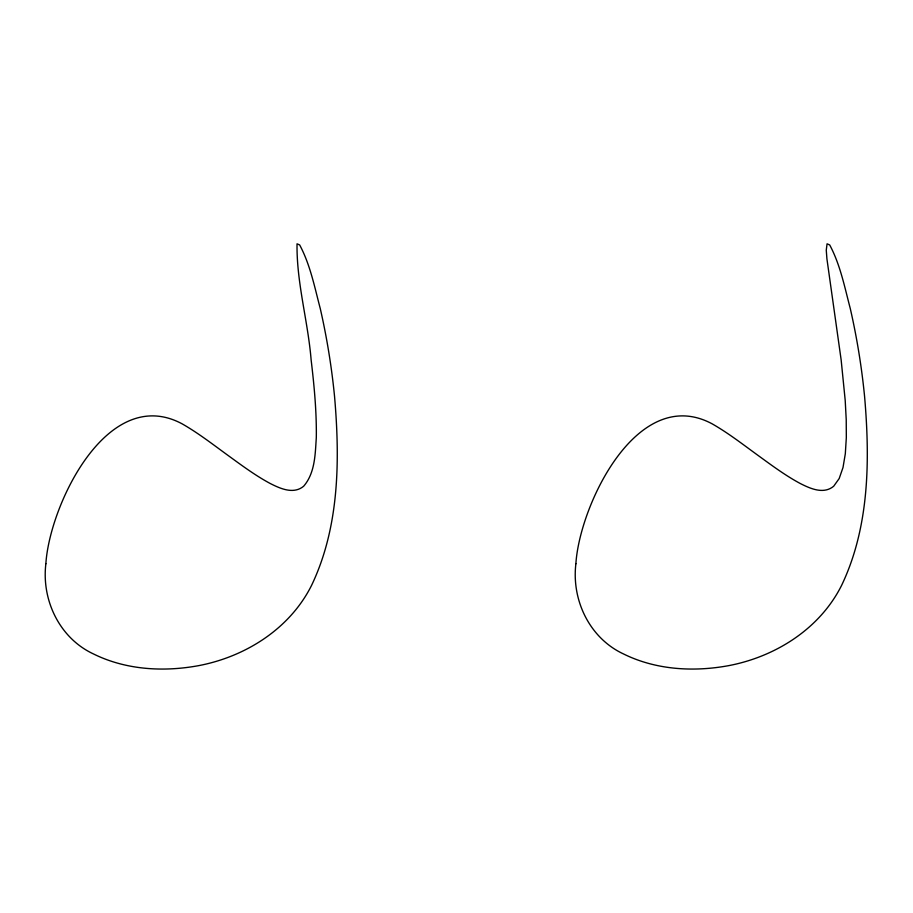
<?xml version="1.0" encoding="UTF-8"?>
<svg xmlns="http://www.w3.org/2000/svg" width="913" height="913" viewBox="0 0 913 913"><rect width="100%" height="100%" fill="white"/><g stroke="black" fill="none" stroke-linecap="round" stroke-linejoin="round"><path stroke-width="1.37" d="M45.867 563.743C41.439 600.206 59.607 638.244 93.548 653.982C125.971 670.005 163.667 672.128 198.829 665.611C245.631 656.641 289.912 628.737 311.607 585.301C339.545 526.721 339.978 459.787 334.546 396.39A704.768 704.768 0 0 0 320.235 308.446C314.563 286.99 310.237 264.656 299.658 244.935L297.033 243.817C296.485 282.722 307.978 321.102 311.128 359.893C314.198 385.674 316.674 411.58 316.309 437.567C315.19 454.195 315.133 472.934 303.641 486.252C293.472 494.652 280.2 488.558 270.1 483.434C255.731 475.719 242.584 465.995 229.414 456.432C213.916 445.236 198.794 433.344 182.144 423.849C107.278 383.722 49.485 505.368 45.867 563.743M575.886 563.743C571.458 600.206 589.627 638.244 623.579 653.982C656.002 670.005 693.697 672.128 728.848 665.611C775.651 656.641 819.942 628.737 841.638 585.301C869.575 526.721 870.009 459.787 864.577 396.39A704.768 704.768 0 0 0 850.254 308.446C844.593 286.99 840.268 264.656 829.689 244.935L827.064 243.817L826.265 250.162L826.916 258.813L841.147 359.893L845.198 400.362L846.225 419.626L846.328 437.567L845.324 453.704L843.007 467.524L839.184 478.538L833.672 486.252C823.492 494.652 810.23 488.558 800.119 483.434C785.762 475.719 772.603 465.995 759.445 456.432C743.935 445.236 728.814 433.344 712.174 423.849C637.308 383.722 579.515 505.368 575.886 563.743"/></g></svg>
